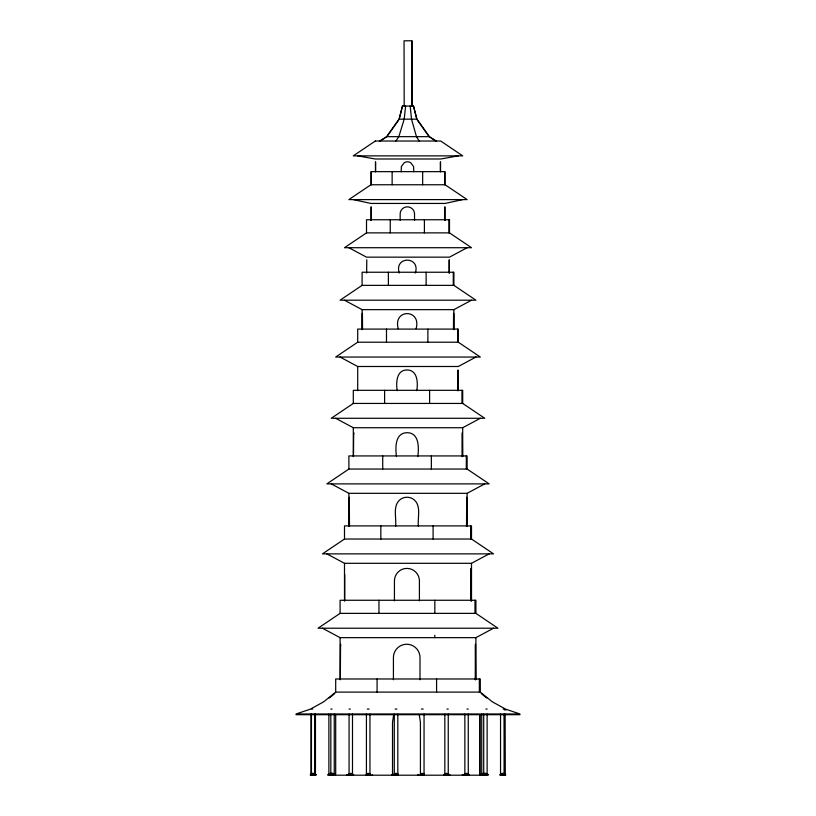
<?xml version="1.0" encoding="UTF-8"?>
<svg xmlns="http://www.w3.org/2000/svg" width="816" height="816" viewBox="0 0 816 816"><rect width="100%" height="100%" fill="white"/><g stroke="black" fill="none" stroke-linecap="round" stroke-linejoin="round"><path stroke-width="1.22" d="M479.614 714.612L479.604 775.2M344.75 574.648L344.719 600.882M405.634 106.039L404.185 119.156L398.851 136.66L395.903 141.025M366.782 259.763L366.649 273.034M436.285 141.025L429.389 136.66L416.915 119.156L413.528 106.039L402.472 106.039L399.208 119.156L387.631 135.629M379.715 141.025L386.611 136.66L399.085 119.156L402.472 106.039M393.689 714.612L392.516 722.333L392.516 775.2M311.447 714.133L311.447 774.476M370.127 774.323C370.556 773.017 365.252 773.068 366.425 774.476M312.701 773.741L312.701 774.476M313.609 774.476L313.609 773.741M330.123 773.741L330.123 774.476M332.081 773.741L332.081 774.476M332.989 774.476L332.989 773.741M350.329 773.741L350.329 774.476M351.247 774.476L351.247 773.741M446.087 773.741L446.087 774.476M446.995 774.476L446.995 773.741M466.109 773.741L466.109 774.476M467.017 774.476L467.017 773.741M483.011 773.741L483.011 774.476M483.919 774.476L483.919 773.741M484.959 773.741L484.959 774.476M485.877 774.476L485.877 773.741M311.834 773.884L311.906 774.476M367.302 773.741L367.302 774.476M369.067 774.476L369.067 773.741M395.168 773.741L395.168 774.476M396.933 774.476L396.933 773.741M421.403 773.741L421.403 774.476M423.167 774.476L423.167 773.741M501.432 773.741L501.432 774.476M503.197 774.476L503.197 773.741M314.405 774.476L314.405 773.741M329.327 773.741L329.327 774.476M331.286 773.741L331.286 774.476M333.785 774.476L333.785 773.741M349.534 773.741L349.483 775.2M352.033 774.476L352.033 773.741M445.291 773.741L445.291 774.476M447.79 774.476L447.79 773.741M465.314 773.741L465.314 774.476M467.813 774.476L467.813 773.741M482.215 773.741L482.215 774.476M484.174 773.741L484.174 774.476M486.673 774.476L486.673 773.741M311.273 773.741L311.222 775.2M366.659 773.741L366.67 775.2M369.719 774.476L369.719 773.741M394.516 773.741L394.516 774.476M397.576 774.476L397.576 773.741M420.76 773.741L420.76 774.476M423.82 774.476L423.82 773.741M500.789 773.741L500.769 775.2M503.849 774.476L503.849 773.741M504.778 775.2L504.727 773.741M314.864 774.476L314.864 714.133M334.244 774.476C335.611 772.813 327.502 772.813 328.879 774.476M352.492 774.476C353.736 773.027 347.84 773.027 349.075 774.476M448.249 774.476C449.483 773.027 443.588 773.027 444.832 774.476M468.272 774.476C469.516 773.027 463.61 773.027 464.855 774.476M487.121 774.476C488.498 772.813 480.389 772.813 481.756 774.476M315.455 774.476C316.781 772.905 309.703 772.905 311.029 774.476M314.996 774.476L314.996 714.133M397.82 774.476C399.095 773.017 393.006 773.017 394.281 774.476M424.055 774.476C425.33 773.017 419.24 773.017 420.515 774.476M504.727 774.476C506.991 773.303 499.117 772.721 500.545 774.476M504.084 774.476L504.084 714.133M335.692 692.101L323.707 701.791L310.366 709.145L296.065 713.969L519.935 713.969L505.634 709.145L492.293 701.791L480.308 692.101L335.692 692.101L335.692 678.983L480.308 678.983L480.308 692.101M329.236 698.047L334.764 693.58M370.913 184.763L348.871 199.604L467.129 199.604L445.087 184.763L370.913 184.763L370.913 171.646L445.087 171.646L445.087 184.763M366.506 232.876L344.474 247.717L471.526 247.717L449.494 232.876L366.506 232.876L366.506 219.749L449.494 219.749L449.494 232.876M362.1 285.355L340.068 300.196L475.932 300.196L453.9 285.355L362.1 285.355L362.1 272.238L453.9 272.238L453.9 285.355M357.704 342.21L335.662 357.051L480.338 357.051L458.296 342.21L357.704 342.21L357.704 329.093L458.296 329.093L458.296 342.21M353.297 403.441L331.265 418.282L484.735 418.282L462.703 403.441L353.297 403.441L353.297 390.323L462.703 390.323L462.703 403.441M348.891 469.047L326.859 483.888L489.141 483.888L467.109 469.047L348.891 469.047L348.891 455.93L467.109 455.93L467.109 469.047M344.495 539.029L322.453 553.87L493.547 553.87L471.505 539.029L344.495 539.029L344.495 525.902L471.505 525.902L471.505 539.029M340.088 613.377L318.056 628.218L497.944 628.218L475.912 613.377L340.088 613.377L340.088 600.26L475.912 600.26L475.912 613.377M380.093 141.025L386.906 136.66M467.129 247.717L449.494 257.152L366.506 257.152L348.871 247.717M344.474 300.196L362.1 309.641L453.9 309.641L471.526 300.196M475.932 357.051L458.296 366.496L357.704 366.496L340.068 357.051M335.662 418.282L353.297 427.727L462.703 427.727L480.338 418.282M331.265 483.888L348.891 493.323L467.109 493.323L484.735 483.888M326.859 553.87L344.495 563.305L471.505 563.305L489.141 553.87M322.453 628.218L340.088 637.653L475.912 637.653L493.547 628.218M462.723 199.604L445.087 203.439L370.913 203.439L353.277 199.604M458.327 155.866L440.691 158.998L375.309 158.998L357.673 155.866M399.085 119.156L416.915 119.156M386.611 136.66L429.389 136.66M311.447 709.053L312.701 709.053M330.827 709.053L332.081 709.053M349.075 709.053L350.329 709.053M367.302 709.053L369.067 709.053M395.168 709.053L396.933 709.053M421.403 709.053L423.167 709.053M446.995 709.053L448.249 709.053M467.017 709.053L468.272 709.053M485.877 709.053L487.121 709.053M503.197 709.053L504.084 709.053M504.308 709.879L506.257 709.879M296.065 714.694L519.935 714.694M504.543 774.476L500.31 774.476L500.31 775.2M480.308 775.2L335.692 775.2L335.692 714.377M435.907 141.025L429.094 136.66L416.792 119.156L413.447 106.039M481.236 693.58L486.764 698.047M504.706 773.884L504.543 714.133M483.715 774.476L483.715 714.133M330.827 774.476L330.827 714.133M504.298 773.741L504.319 775.2M315.211 773.741L315.231 775.2M314.762 773.741L314.803 775.2M419.179 141.025L416.456 136.66L411.519 119.156L410.183 106.039M419.251 714.612L420.424 722.333L420.424 775.2L420.352 774.476L424.228 774.476L424.228 775.2M353.746 434.041L353.665 432.684L353.491 456.542M340.66 646.037L340.547 644.252L340.333 679.759M434.755 635.246L434.836 637.653M480.032 714.612L480.053 775.2M505.634 774.476L505.634 775.2L500.055 775.2L500.055 774.476M505.206 774.476L505.206 775.2M504.971 714.133L504.971 773.741M502.799 774.476L502.891 775.2M502.319 773.741L502.319 774.476M501.197 774.476L501.197 775.2M500.545 714.133L500.545 773.741M487.121 714.133L487.121 773.741M486.254 774.476L486.254 775.2M485.469 774.476L485.469 775.2M485.377 774.476L485.377 775.2M483.511 774.476L483.419 775.2M482.633 774.476L482.633 775.2M481.756 714.133L481.756 773.741M479.339 678.983L479.339 692.101M475.912 637.653L475.912 679.442M475.667 679.759L475.453 644.252L475.238 679.759M474.994 600.26L474.994 613.377M471.505 563.305L471.505 600.862M471.281 600.882L471.077 568.405L470.873 600.882M470.659 525.902L470.659 539.029M469.353 775.2L469.353 774.476L463.774 774.476L463.774 775.2M468.272 714.133L468.272 773.741M468.007 774.476L468.007 775.2M467.109 493.323L467.109 526.33M466.895 526.442L466.711 497.23L466.517 526.442M466.609 774.476L466.609 775.2M466.517 774.476L466.517 775.2M466.313 455.93L466.313 469.047M465.263 774.476L465.263 775.2M465.171 774.476L465.171 775.2M464.855 714.133L464.855 773.741M462.703 427.727L462.703 456.521M462.509 456.542L462.335 432.684L462.162 456.542M462.427 774.476L462.427 775.2M461.968 390.323L461.968 403.441M458.123 390.711L457.96 369.954L457.807 390.711M457.623 329.093L457.623 342.21M453.9 309.641L453.9 329.684M453.737 328.715L453.584 313.324L453.441 328.715M453.278 272.238L453.278 285.355M449.749 774.476L449.749 775.2M449.351 273.034L449.218 259.763L449.086 273.034M449.33 775.2L449.33 774.476L443.751 774.476L443.751 775.2M448.933 219.749L448.933 232.876M448.249 714.133L448.249 773.741M446.587 774.476L446.587 775.2M446.495 774.476L446.495 775.2M445.873 774.476L445.873 775.2M444.955 220.33L444.842 206.825L444.72 220.33M444.832 714.133L444.832 773.741M444.598 171.646L444.598 184.763M440.579 171.727L440.467 161.792L440.365 171.727M436.58 678.983L436.58 692.101M434.836 600.26L434.836 613.377M433.102 525.902L433.102 539.029M431.358 455.93L431.358 469.047M429.614 390.323L429.614 403.441M427.88 329.093L427.88 342.21M426.136 272.238L426.136 285.355M424.402 219.749L424.402 232.876M424.055 714.133L424.055 773.741M422.657 171.646L422.657 184.763M422.29 773.741L422.29 774.476M421.892 774.476L421.892 775.2M420.005 679.759L420.005 657.543A13.291 13.291 0 0 0 406.715 644.252A13.291 13.291 0 0 0 393.424 657.543L393.424 679.759M419.414 600.882L419.414 580.89A12.495 12.495 0 0 0 406.919 568.405A12.495 12.495 0 0 0 394.434 580.89L394.434 600.882M418.424 526.442C417.272 517.579 422.096 504.665 412.723 498.78A11.261 11.261 0 0 0 401.299 498.78C391.915 504.665 396.739 517.579 395.587 526.442M418.016 774.476L418.016 775.2M417.761 456.542C418.996 448.025 419.373 432.755 407.133 432.684C394.883 432.755 395.26 448.025 396.494 456.542M416.762 390.711C418.088 383.061 417.67 369.934 407 369.954C396.321 369.934 395.913 383.061 397.229 390.711M416.109 328.715C421.729 308.591 392.629 308.591 398.249 328.715M415.354 273.034C420.73 255.877 393.883 255.877 399.248 273.034M414.528 220.33L414.528 214.057A7.273 7.262 0 0 0 412.427 208.937A7.14 7.14 0 0 0 402.268 208.937A7.273 7.262 0 0 0 400.166 214.057L400.166 220.33M413.794 171.727L413.569 166.525L410.632 162.649A6.263 6.263 0 0 0 404.318 162.649L401.38 166.525L401.166 171.727M411.947 106.039L411.947 40.8L404.053 40.8L404.185 106.039M411.815 40.8L411.815 106.039M397.984 775.2L397.984 774.476L394.108 774.476L394.108 775.2M397.82 714.133L397.82 773.741M396.046 773.741L396.046 774.476M395.648 774.476L395.648 775.2M394.281 714.133L394.281 773.741M392.139 171.646L392.139 184.763M391.772 774.476L391.772 775.2M390.252 219.749L390.252 232.876M388.375 272.238L388.375 285.355M386.488 329.093L386.488 342.21M384.611 390.323L384.611 403.441M382.724 455.93L382.724 469.047M380.837 525.902L380.837 539.029M378.961 600.26L378.961 613.377M377.074 678.983L377.074 692.101M375.635 171.727L375.533 161.792L375.431 171.727M372.249 774.476L372.249 775.2M371.402 171.646L371.402 184.763M371.28 220.33L371.158 206.825L371.045 220.33M370.127 775.2L370.127 774.476L366.251 774.476L366.251 775.2M369.954 714.133L369.954 773.741M369.413 774.476L369.505 775.2M368.189 773.741L368.189 774.476M366.425 714.133L366.425 773.741M362.559 328.715L362.416 313.324L362.263 328.715M362.1 309.641L362.1 329.684M357.704 366.496L357.704 390.701M353.573 775.2L353.573 774.476L347.993 774.476L347.993 775.2M353.297 427.727L353.297 456.521M352.492 714.133L352.492 773.741M352.226 774.476L352.226 775.2M350.829 774.476L350.829 775.2M350.737 774.476L350.737 775.2M349.483 526.442L349.289 497.23L349.105 526.442M349.391 774.476L349.391 775.2M349.075 714.133L349.075 773.741M348.891 493.323L348.891 526.33M346.647 774.476L346.647 775.2M344.495 563.305L344.495 600.862M340.088 637.653L340.088 679.442M334.244 714.133L334.244 773.741M333.367 774.476L333.367 775.2M332.489 774.476L332.581 775.2M330.623 774.476L330.623 775.2M330.531 774.476L330.531 775.2M329.746 774.476L329.746 775.2M328.879 714.133L328.879 773.741M315.69 774.476L315.69 775.2M315.455 714.133L315.455 773.741M313.201 774.476L313.109 775.2M311.681 774.476L311.681 775.2M311.029 714.133L311.029 773.741M310.794 774.476L310.794 775.2M314.69 774.109L314.69 774.109M375.309 141.025L353.277 155.866L462.723 155.866L440.691 141.025L375.309 141.025M315.945 774.476L310.366 774.476L310.366 775.2L315.945 775.2L315.945 774.476M335.325 774.476L327.797 774.476L327.797 775.2L335.325 775.2L335.325 774.476M488.203 774.476L480.675 774.476L480.675 775.2L488.203 775.2L488.203 774.476"/></g></svg>
